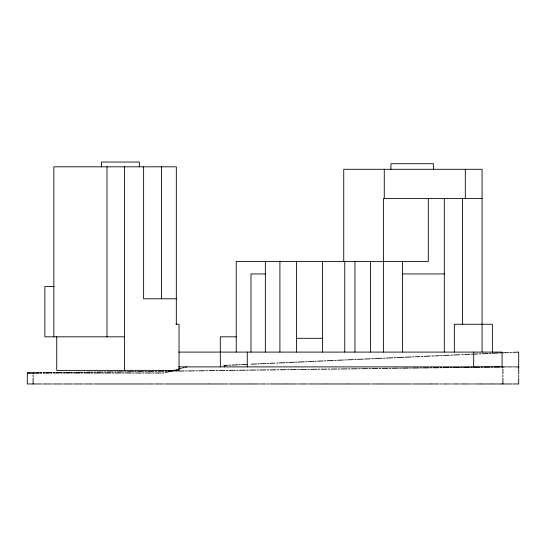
<?xml version="1.0" encoding="UTF-8"?>
<svg xmlns="http://www.w3.org/2000/svg" width="546" height="546" viewBox="0 0 546 546"><rect width="100%" height="100%" fill="white"/><g stroke="black" fill="none" stroke-linecap="round" stroke-linejoin="round"><path stroke-width="0.82" d="M165.24 372.638L171.997 370.823M173.355 370.461L174.706 370.099M176.058 369.738L181.47 368.284M182.821 367.922L184.173 367.56M185.524 367.199L186.698 366.885M223.696 365.438L228.208 365.233M229.532 365.172L230.856 365.11M232.18 365.049L237.783 364.796M239.032 364.742L240.363 364.68M241.687 364.619L247.004 364.38M251.208 364.189L256.606 363.95M257.862 363.889L259.193 363.827M260.524 363.772L265.854 363.527M267.185 363.465L268.516 363.411M269.854 363.349L274.815 363.124M276.747 363.035L278.085 362.974M279.416 362.913L284.759 362.674M286.097 362.612L287.435 362.551M288.773 362.489L294.424 362.237M295.577 362.182L296.915 362.121M298.259 362.059L304.306 361.786M305.664 361.725L307.023 361.664M308.381 361.602L313.82 361.356M315.178 361.295L316.264 361.247M317.642 361.186L323.15 360.94M324.529 360.872L325.907 360.81M327.279 360.749L333.463 360.469M334.855 360.408L336.254 360.346M337.646 360.278L343.216 360.032M344.792 359.957L346.198 359.896M347.604 359.828L353.235 359.575M354.641 359.514L356.047 359.445M357.459 359.384L363.308 359.118M364.728 359.056L370.4 358.797M371.819 358.736L373.423 358.661M374.856 358.599L382.002 358.272M383.435 358.21L384.862 358.149M386.295 358.08L392.704 357.794M394.137 357.726L395.577 357.664M397.017 357.596L403.917 357.282M405.364 357.22L411.145 356.954M412.592 356.893L414.032 356.825M415.479 356.763L420.004 356.558M421.457 356.49L422.904 356.422M424.358 356.361L430.159 356.094M431.961 356.012L433.415 355.951M434.869 355.883L439.23 355.685M440.683 355.623L442.13 355.555M443.584 355.487L449.406 355.228M450.86 355.159L452.313 355.098M453.767 355.03L459.582 354.763M461.855 354.661L463.308 354.6M464.762 354.531L469.935 354.299M471.389 354.231L472.843 354.163M474.297 354.101L477.934 353.938M479.429 353.869L480.883 353.801M482.336 353.74L488.158 353.474M489.612 353.405L491.066 353.344M492.519 353.276L498.341 353.009M499.795 352.948L501.248 352.88M502.702 352.818L508.517 352.552M509.971 352.484L511.425 352.423M512.885 352.354L518.7 352.095L518.7 373.778M41.858 383.968L27.3 383.968L27.3 373L31.422 372.945M32.876 372.925L34.33 372.911M35.783 372.891L41.605 372.816M43.059 372.795L44.519 372.775M45.973 372.761L51.795 372.686M53.249 372.665L54.702 372.645M56.156 372.625L61.978 372.549M63.432 372.536L64.892 372.515M66.346 372.495L72.168 372.42M73.621 372.406L75.075 372.386M76.529 372.365L82.35 372.29M83.804 372.27L85.265 372.256M86.718 372.236L92.54 372.16M93.994 372.14L95.448 372.119M96.901 372.106L102.723 372.031M104.177 372.01L105.637 371.99M107.091 371.969L112.913 371.901M114.367 371.881L115.82 371.86M117.274 371.84L123.096 371.765M124.549 371.751L126.01 371.73M127.464 371.71L133.285 371.635M134.739 371.614L136.193 371.601M137.647 371.58L143.468 371.505M144.922 371.485L146.383 371.464M147.836 371.451L153.658 371.376M155.112 371.355L156.566 371.335M158.019 371.321L163.841 371.246M165.295 371.225L166.755 371.205M168.209 371.184L174.031 371.109M175.484 371.096L176.938 371.075M178.392 371.055L184.214 370.98M185.667 370.959L187.128 370.946M188.582 370.925L194.403 370.85M195.857 370.83L197.311 370.816M198.764 370.795L204.586 370.72M206.04 370.7L207.5 370.679M208.954 370.666L214.776 370.591M216.23 370.57L217.683 370.55M219.137 370.529L224.959 370.454M226.419 370.441L227.873 370.42M229.327 370.4L235.149 370.325M236.602 370.311L238.056 370.29M239.51 370.27L245.331 370.195M246.792 370.174L248.246 370.161M249.699 370.14L255.521 370.065M256.975 370.045L258.429 370.024M259.882 370.011L265.704 369.935M267.165 369.915L268.618 369.895M270.072 369.874L275.894 369.799M277.348 369.785L278.801 369.765M280.255 369.744L286.077 369.669M287.537 369.656L288.991 369.635M290.445 369.615L296.266 369.54M297.72 369.519L299.174 369.505M300.628 369.485L306.449 369.41M307.91 369.389L309.364 369.369M310.817 369.355L316.639 369.28M318.093 369.26L319.546 369.239M321.007 369.226L326.822 369.151M328.282 369.13L329.736 369.11M331.19 369.089L337.012 369.014M338.465 369L339.919 368.98M341.38 368.959L347.195 368.884M348.655 368.864L350.109 368.85M351.563 368.83L357.384 368.755M358.838 368.734L360.292 368.721M361.752 368.7L367.567 368.625M369.028 368.605L370.481 368.584M371.935 368.57L377.757 368.495M379.211 368.475L380.664 368.454M382.125 368.434L387.94 368.359M389.4 368.345L390.854 368.325M392.308 368.304L398.13 368.229M399.583 368.209L401.037 368.195M402.498 368.175L408.312 368.1M409.773 368.079L411.227 368.065M412.68 368.045L418.502 367.97M419.956 367.949L421.41 367.929M422.87 367.915L428.685 367.84M430.146 367.82L431.599 367.799M433.053 367.779L438.875 367.704M440.329 367.69L441.782 367.67M443.243 367.649L449.058 367.574M450.518 367.56L451.972 367.54M453.426 367.519L459.247 367.444M460.701 367.424L462.155 367.41M463.615 367.39L469.43 367.315M470.891 367.294L472.345 367.274M473.798 367.26L479.62 367.185M481.074 367.165L482.527 367.144M483.988 367.124L489.81 367.055M491.263 367.035L492.717 367.014M494.171 366.994L499.993 366.919M501.446 366.905L506.599 366.885M482.077 198.553L383.408 198.553L383.408 352.095M265.349 273.942L250.983 273.942L250.983 352.095M402.579 273.942L444.314 273.942M54.197 286.541L44.854 286.541L44.854 336.821L124.447 336.821M176.324 298.798L143.618 298.798L143.618 166.817M175.805 324.242L179.04 324.242L179.04 370.379L56.75 370.379L56.75 336.554M236.343 336.821L220.291 336.821L220.345 366.885M296.464 338.308L322.57 338.308M178.904 352.095L502.067 352.095L502.067 366.885L178.733 366.885M225.628 365.39L224.72 365.39L224.72 366.885M507.609 366.885L511.643 366.885M512.653 366.885L513.656 366.885M514.666 366.885L518.7 366.885M27.3 373L38.943 373M40.404 373L41.858 373M43.311 373L49.133 373M50.594 373L52.047 373M53.501 373L59.33 373M60.783 373L62.237 373M63.698 373L69.519 373M70.973 373L72.434 373M73.887 373L79.709 373M81.163 373L82.623 373M84.077 373L89.899 373M91.359 373L92.813 373M94.267 373L100.71 373M102.163 373L103.617 373M105.05 373L110.872 373M112.346 373L113.8 373M115.254 373L121.076 373M122.529 373L123.983 373M125.437 373L131.217 373M132.664 373L134.104 373M135.544 373L141.264 373M142.697 373L144.117 373M145.543 373L151.222 373M152.634 373L154.047 373M155.467 373L161.084 373M162.49 373L163.882 373M43.025 383.968L52.047 383.968M53.208 383.968L62.237 383.968M63.397 383.968L72.434 383.968M73.587 383.968L82.623 383.968M83.77 383.968L92.813 383.968M93.96 383.968L103.617 383.968M104.149 383.968L113.8 383.968M114.332 383.968L123.983 383.968M124.522 383.968L134.104 383.968M134.705 383.968L144.117 383.968M144.895 383.968L154.047 383.968M155.084 383.968L163.882 383.968M165.049 383.968L208.633 383.968M208.927 383.968L227.914 383.968M229.238 383.968L238.036 383.968M238.752 383.968L249.385 383.968M249.679 383.968L256.333 383.968M256.954 383.968L258.927 383.968M259.869 383.968L265.684 383.968M266.926 383.968L268.598 383.968M269.594 383.968L275.873 383.968M276.501 383.968L278.788 383.968M279.177 383.968L287.203 383.968M287.517 383.968L296.69 383.968M297.707 383.968L306.804 383.968M307.889 383.968L316.625 383.968M317.438 383.968L326.808 383.968M327.088 383.968L336.998 383.968M337.462 383.968L347.188 383.968M347.433 383.968L370.468 383.968M371.669 383.968L381.866 383.968M382.111 383.968L411.22 383.968M412.483 383.968L431.593 383.968M431.872 383.968L439.148 383.968M440.322 383.968L442.055 383.968M443.236 383.968L449.331 383.968M450.511 383.968L452.245 383.968M453.426 383.968L459.527 383.968M460.701 383.968L463.247 383.968M463.609 383.968L469.888 383.968M470.884 383.968L472.795 383.968M473.798 383.968L480.849 383.968M481.074 383.968L491.038 383.968M491.263 383.968L501.228 383.968M501.446 383.968L511.643 383.968M512.653 383.968L518.7 383.968L518.7 377.852M518.7 375.232L518.7 376.685M502.9 366.885L502.9 367.949M502.9 369.41L502.9 373.778M502.9 375.232L502.9 376.685M502.9 378.146L502.9 383.968M492.362 352.689L492.362 324.249L454.361 324.249L454.361 352.095M482.077 352.095L482.077 169.287L343.741 169.287L343.741 261.404M473.675 352.095L473.675 366.885M465.308 169.287L465.308 198.553M462.489 198.553L462.489 324.249M444.314 198.553L444.314 352.095M433.408 169.287L433.408 163.711L390.943 163.711L390.943 169.287M428.303 198.553L428.303 261.404L236.234 261.404L236.234 352.095M402.579 261.404L402.579 352.095M384.268 169.287L384.268 198.553M370.55 261.404L370.55 352.095M354.955 261.404L354.955 352.095M344.772 261.404L344.772 352.095M322.57 261.404L322.57 352.095M296.464 261.404L296.464 352.095M279.907 261.404L279.907 352.095M265.349 261.404L265.349 352.095M247.283 352.095L247.283 366.885M176.324 324.242L176.324 166.817L53.836 166.817L53.836 336.821M161.5 166.817L161.5 298.798M139.332 166.817L139.332 162.032L101.481 162.032L101.481 166.817M124.447 166.817L124.447 370.379M106.996 166.817L106.996 336.821M33.122 373L33.122 373.778M33.122 375.232L33.122 376.685M33.122 378.146L33.122 383.968"/></g></svg>
